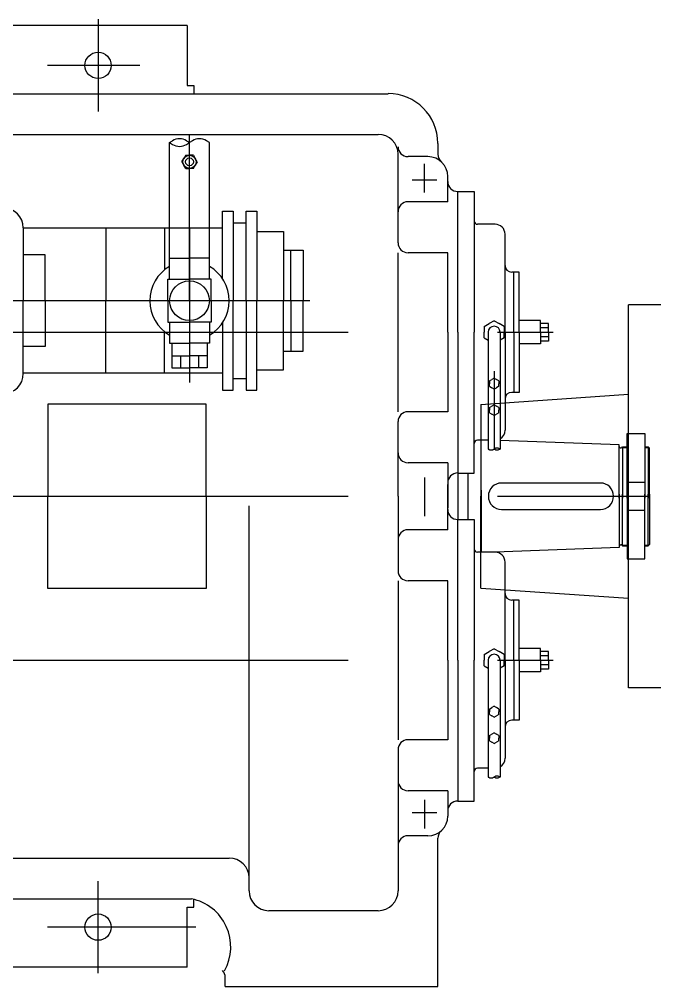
# Model space of a CAD drawing. Extents: x -550205 to -490805, y -239464 to -155364.
# Drawn here: x -528572 to -527775, y -214779 to -213566 of the extents above; entities that cross this region are included whole.
import ezdxf

# ---------------------------------------------------------------- set-up
doc = ezdxf.new("R2010")
doc.units = 0
doc.header["$LTSCALE"] = 500
doc.header["$MEASUREMENT"] = 0
for name, pattern in [('CENTER0', [18, 15, -1, 1, -1]), ('CENTER2', [1.125, 0.75, -0.125, 0.125, -0.125]), ('CONTINUOUS0', [0])]:
    doc.linetypes.add(name, pattern=pattern)
doc.layers.get('0').update_dxf_attribs({"linetype": 'CONTINUOUS', "lineweight": 20})
doc.layers.add('BASE', color=3, linetype='CONTINUOUS')

# ---------------------------------------------------------------- blocks, each defined once
blk = doc.blocks.new('00000000000000.2258899')
at = {"layer": 'BASE', "color": 7, "linetype": 'Continuous', "lineweight": 25}
for p, q in [((554310.6, -309485.2), (553648.8, -309485.2)), ((554310.6, -309485.2), (554310.6, -309560.3)), ((553657.1, -309570.7), (554562.7, -309570.7)), ((554310.6, -309560.3), (554318.9, -309560.3)), ((554318.9, -309560.3), (554318.9, -309570.7)), ((553672.5, -309621.7), (554550.3, -309621.7)), ((554288.7, -309631.9), (554292.4, -309629.6)), ((554288.7, -309777), (554288.7, -309631.9)), ((554288.7, -309631.9), (554292.4, -309634.2)), ((554309.9, -309629.6), (554313.6, -309631.9)), ((554309.9, -309634.2), (554313.6, -309631.9)), ((554317.3, -309629.6), (554313.6, -309631.9)), ((554338.5, -309631.9), (554334.8, -309629.6)), ((554338.5, -309777), (554338.5, -309631.9)), ((554625, -309632.9), (554625, -309646.6)), ((554304, -309656.1), (554306.4, -309651.9)), ((554304, -309656.1), (554306.4, -309660.2)), ((554308.8, -309647.8), (554306.4, -309651.9)), ((554308.8, -309647.8), (554313.6, -309647.8)), ((554318.4, -309647.8), (554313.6, -309647.8)), ((554318.4, -309647.8), (554320.8, -309651.9)), ((554323.2, -309656.1), (554320.8, -309651.9)), ((554323.2, -309656.1), (554320.8, -309660.2)), ((554575.2, -309757.5), (554575.2, -309646.6)), ((554612.6, -309649.5), (554587.6, -309649.5)), ((554308.8, -309664.4), (554306.4, -309660.2)), ((554308.8, -309664.4), (554313.6, -309664.4)), ((554318.4, -309664.4), (554313.6, -309664.4)), ((554318.4, -309664.4), (554320.8, -309660.2)), ((554637.5, -309706.1), (554637.5, -309674.5)), ((554649.9, -309693.1), (554670.7, -309693.1)), ((554649.9, -309869.6), (554649.9, -309693.1)), ((554649.9, -309693.1), (554649.9, -309693.1)), ((554670.7, -309693.1), (554670.7, -309869.6)), ((554637.5, -309706.1), (554587.6, -309706.1)), ((554354.9, -309718.1), (554368.2, -309718.1)), ((554354.9, -309802.4), (554354.9, -309718.1)), ((554368.2, -309718.1), (554368.2, -309830.2)), ((554384.8, -309830.2), (554384.8, -309718.1)), ((554384.8, -309718.1), (554398.1, -309718.1)), ((554398.1, -309718.1), (554398.1, -309830.2)), ((554105.2, -309738.8), (554105.2, -309830.2)), ((554354.9, -309739.2), (554105.2, -309739.2)), ((554208.6, -309739.2), (554208.6, -309830.2)), ((554282.4, -309739.2), (554282.4, -309791.3)), ((554368.2, -309732.7), (554384.8, -309732.7)), ((554696.8, -309734.3), (554674.8, -309734.3)), ((554398.1, -309743.4), (554431.4, -309743.4)), ((554431.4, -309743.4), (554431.4, -309830.2)), ((554709.3, -309869.6), (554709.3, -309746.8)), ((554132.6, -309772.7), (554105.2, -309772.7)), ((554132.6, -309830.2), (554132.6, -309772.7)), ((554288.7, -309803.2), (554288.7, -309777)), ((554288.7, -309777), (554313.6, -309777)), ((554338.5, -309777), (554313.6, -309777)), ((554338.5, -309803.2), (554338.5, -309777)), ((554431.4, -309766.9), (554456.3, -309766.9)), ((554440.7, -309830.2), (554440.7, -309766.9)), ((554456.3, -309766.9), (554456.3, -309830.2)), ((554575.2, -309969.3), (554575.2, -309770)), ((554637.5, -309770), (554587.6, -309770)), ((554637.5, -309869.6), (554637.5, -309770)), ((554727.2, -309794.3), (554717.6, -309794.3)), ((554720.5, -309869.6), (554720.5, -309794.3)), ((554727.2, -309869.6), (554727.2, -309794.3)), ((554286.6, -309830.2), (554286.6, -309803.2)), ((554286.6, -309803.2), (554313.6, -309803.2)), ((554340.6, -309803.2), (554313.6, -309803.2)), ((554340.6, -309830.2), (554340.6, -309803.2)), ((554105.2, -309921.5), (554105.2, -309830.2)), ((554132.6, -309830.2), (554132.6, -309887.7)), ((554208.6, -309921.1), (554208.6, -309830.2)), ((554286.6, -309830.2), (554286.6, -309857.2)), ((554340.6, -309830.2), (554340.6, -309857.2)), ((554368.2, -309942.3), (554368.2, -309830.2)), ((554384.8, -309830.2), (554384.8, -309942.3)), ((554398.1, -309942.3), (554398.1, -309830.2)), ((554431.4, -309916.9), (554431.4, -309830.2)), ((554440.7, -309830.2), (554440.7, -309893.4)), ((554456.3, -309893.4), (554456.3, -309830.2)), ((554286.6, -309857.2), (554313.6, -309857.2)), ((554288.7, -309857.2), (554288.7, -309883.3)), ((554340.6, -309857.2), (554313.6, -309857.2)), ((554338.5, -309857.2), (554338.5, -309883.3)), ((554354.9, -309858), (554354.9, -309942.3)), ((554683.1, -309862.4), (554689.4, -309858.8)), ((554683.1, -309862.4), (554683.1, -309869.6)), ((554695.6, -309855.2), (554689.4, -309858.8)), ((554695.6, -309855.2), (554701.8, -309858.8)), ((554708.1, -309862.4), (554701.8, -309858.8)), ((554708.1, -309862.4), (554708.1, -309869.6)), ((554753.7, -309855), (554727.2, -309855)), ((554753.7, -309869.6), (554753.7, -309855)), ((554763.7, -309858.5), (554753.7, -309858.5)), ((554763.7, -309869.6), (554763.7, -309858.5)), ((554282.4, -309921.1), (554282.4, -309869.1)), ((554637.5, -309869.6), (554637.5, -309969.3)), ((554649.9, -309869.6), (554649.9, -310046.1)), ((554670.7, -310046.1), (554670.7, -309869.6)), ((554683.1, -309876.8), (554683.1, -309869.6)), ((554688.1, -309869.6), (554688.1, -310016)), ((554703.1, -309869.6), (554703.1, -310016)), ((554708.1, -309876.8), (554708.1, -309869.6)), ((554709.3, -309869.6), (554709.3, -309992.5)), ((554720.5, -309869.6), (554720.5, -309945)), ((554727.2, -309869.6), (554727.2, -309945)), ((554763.7, -309864.1), (554753.7, -309864.1)), ((554753.7, -309869.6), (554753.7, -309884.2)), ((554763.7, -309869.6), (554763.7, -309880.7)), ((554288.7, -309883.3), (554313.6, -309883.3)), ((554291.3, -309883.3), (554291.3, -309899.4)), ((554338.5, -309883.3), (554313.6, -309883.3)), ((554335.9, -309883.3), (554335.9, -309899.4)), ((554683.1, -309876.8), (554688.1, -309879.7)), ((554708.1, -309876.8), (554703.1, -309879.7)), ((554753.7, -309884.2), (554727.2, -309884.2)), ((554763.7, -309875.2), (554753.7, -309875.2)), ((554763.7, -309880.7), (554753.7, -309880.7)), ((554132.6, -309887.7), (554105.2, -309887.7)), ((554431.4, -309893.4), (554456.3, -309893.4)), ((554291.3, -309899.4), (554313.6, -309899.4)), ((554291.3, -309899.4), (554291.3, -309914.4)), ((554302.4, -309899.4), (554302.4, -309914.4)), ((554335.9, -309899.4), (554313.6, -309899.4)), ((554324.7, -309899.4), (554324.7, -309914.4)), ((554335.9, -309899.4), (554335.9, -309914.4)), ((554354.9, -309921.1), (554105.2, -309921.1)), ((554291.3, -309914.4), (554313.6, -309914.4)), ((554335.9, -309914.4), (554313.6, -309914.4)), ((554398.1, -309916.9), (554431.4, -309916.9)), ((554368.2, -309927.7), (554384.8, -309927.7)), ((554689.8, -309930.7), (554692.7, -309929)), ((554689.8, -309930.7), (554689.8, -309934.1)), ((554689.8, -309937.4), (554689.8, -309934.1)), ((554695.6, -309927.4), (554692.7, -309929)), ((554695.6, -309927.4), (554698.5, -309929)), ((554701.4, -309930.7), (554698.5, -309929)), ((554701.4, -309930.7), (554701.4, -309934.1)), ((554701.4, -309937.4), (554701.4, -309934.1)), ((554354.9, -309942.3), (554368.2, -309942.3)), ((554384.8, -309942.3), (554398.1, -309942.3)), ((554689.8, -309937.4), (554692.7, -309939.1)), ((554695.6, -309940.8), (554692.7, -309939.1)), ((554695.6, -309940.8), (554698.5, -309939.1)), ((554701.4, -309937.4), (554698.5, -309939.1)), ((554727.2, -309945), (554717.6, -309945)), ((554135.9, -309959.7), (554135.9, -310075.2)), ((554334.4, -309959.7), (554135.9, -309959.7)), ((554334.4, -310075.2), (554334.4, -309959.7)), ((554637.5, -309969.3), (554587.6, -309969.3)), ((554689.8, -309963.9), (554692.7, -309962.3)), ((554689.8, -309963.9), (554689.8, -309967.3)), ((554689.8, -309970.7), (554689.8, -309967.3)), ((554689.8, -309970.7), (554692.7, -309972.3)), ((554695.6, -309960.6), (554692.7, -309962.3)), ((554695.6, -309960.6), (554698.5, -309962.3)), ((554701.4, -309963.9), (554698.5, -309962.3)), ((554701.4, -309970.7), (554698.5, -309972.3)), ((554701.4, -309963.9), (554701.4, -309967.3)), ((554701.4, -309970.7), (554701.4, -309967.3)), ((554575.2, -310075.2), (554575.2, -309981.7)), ((554695.6, -309974), (554692.7, -309972.3)), ((554695.6, -309974), (554698.5, -309972.3)), ((554688.1, -310004.9), (554674.8, -310004.9)), ((554679.4, -310082.9), (554679.4, -310004.9)), ((554852.4, -310010.9), (554703.1, -310005.2)), ((554862.5, -310077.7), (554862.5, -309996.5)), ((554862.5, -309996.5), (554884.6, -309996.5)), ((554884.6, -309996.5), (554884.6, -310077.7)), ((554688.1, -310016), (554688.9, -310016.4)), ((554694.9, -310016.4), (554695.6, -310016)), ((554696.3, -310015.6), (554695.6, -310016)), ((554696.3, -310016.4), (554695.6, -310016)), ((554703.1, -310016), (554702.3, -310015.6)), ((554703.1, -310016), (554702.3, -310016.4)), ((554852.4, -310077.7), (554852.4, -310010.9)), ((554853.7, -310014.3), (554854.9, -310014.3)), ((554855.7, -310014.3), (554856.4, -310013.1)), ((554856.4, -310013.1), (554856.4, -310077.7)), ((554856.4, -310013.1), (554862.5, -310013.1)), ((554856.4, -310014), (554862.5, -310014)), ((554884.6, -310013.1), (554888.7, -310013.1)), ((554884.6, -310014), (554889.6, -310014)), ((554888.7, -310013.1), (554888.7, -310077.7)), ((554888.7, -310013.1), (554890.4, -310014.8)), ((554890.4, -310077.7), (554890.4, -310014.8)), ((554637.5, -310033.1), (554587.6, -310033.1)), ((554637.5, -310033.1), (554637.5, -310089.7)), ((554649.9, -310046.1), (554649.9, -310104.2)), ((554649.9, -310046.1), (554670.7, -310046.1)), ((554649.9, -310046.1), (554649.9, -310046.1)), ((554663.2, -310104.2), (554663.2, -310046.1)), ((554637.5, -310117.2), (554637.5, -310060.6)), ((554679.4, -310067.4), (554679.4, -310145.4)), ((554704.9, -310058.5), (554828.8, -310058.5)), ((554862.5, -310057.5), (554884.6, -310057.5)), ((554135.9, -310190.6), (554135.9, -310075.2)), ((554334.4, -310075.2), (554334.4, -310190.6)), ((554575.2, -310075.2), (554575.2, -310168.6)), ((554852.4, -310072.6), (554852.4, -310139.4)), ((554856.4, -310137.2), (554856.4, -310072.6)), ((554862.5, -310072.6), (554862.5, -310153.8)), ((554884.6, -310153.8), (554884.6, -310072.6)), ((554888.7, -310137.2), (554888.7, -310072.6)), ((554890.4, -310072.6), (554890.4, -310135.6)), ((554388.3, -310569.7), (554388.3, -310087)), ((554705, -310091.8), (554828.8, -310091.8)), ((554862.5, -310092.8), (554884.6, -310092.8)), ((554649.9, -310104.2), (554670.7, -310104.2)), ((554649.9, -310104.2), (554649.9, -310104.2)), ((554649.9, -310280.7), (554649.9, -310104.2)), ((554670.7, -310104.2), (554670.7, -310280.7)), ((554637.5, -310117.2), (554587.6, -310117.2)), ((554852.4, -310139.4), (554696.8, -310145.4)), ((554853.7, -310136), (554854.9, -310136)), ((554855.7, -310136), (554856.4, -310137.2)), ((554856.4, -310136.3), (554862.5, -310136.3)), ((554856.4, -310137.2), (554862.5, -310137.2)), ((554884.6, -310136.3), (554889.6, -310136.3)), ((554884.6, -310137.2), (554888.7, -310137.2)), ((554888.7, -310137.2), (554890.4, -310135.6)), ((554696.8, -310145.4), (554674.8, -310145.4)), ((554709.3, -310280.7), (554709.3, -310157.8)), ((554862.5, -310153.8), (554884.6, -310153.8)), ((554575.2, -310181), (554575.2, -310380.3)), ((554637.5, -310181), (554587.6, -310181)), ((554637.5, -310280.7), (554637.5, -310181)), ((554334.4, -310190.6), (554135.9, -310190.6)), ((554727.2, -310205.4), (554717.6, -310205.4)), ((554720.5, -310280.7), (554720.5, -310205.4)), ((554727.2, -310280.7), (554727.2, -310205.4)), ((554683.1, -310273.5), (554689.4, -310269.9)), ((554683.1, -310273.5), (554683.1, -310280.7)), ((554695.6, -310266.3), (554689.4, -310269.9)), ((554695.6, -310266.3), (554701.8, -310269.9)), ((554708.1, -310273.5), (554701.8, -310269.9)), ((554708.1, -310273.5), (554708.1, -310280.7)), ((554753.7, -310266.1), (554727.2, -310266.1)), ((554753.7, -310280.7), (554753.7, -310266.1)), ((554763.7, -310269.6), (554753.7, -310269.6)), ((554763.7, -310280.7), (554763.7, -310269.6)), ((554637.5, -310280.7), (554637.5, -310380.3)), ((554649.9, -310280.7), (554649.9, -310457.2)), ((554670.7, -310457.2), (554670.7, -310280.7)), ((554683.1, -310287.9), (554683.1, -310280.7)), ((554688.1, -310280.7), (554688.1, -310427.1)), ((554703.1, -310280.7), (554703.1, -310427.1)), ((554708.1, -310287.9), (554708.1, -310280.7)), ((554709.3, -310280.7), (554709.3, -310403.5)), ((554720.5, -310280.7), (554720.5, -310356)), ((554727.2, -310280.7), (554727.2, -310356)), ((554763.7, -310275.1), (554753.7, -310275.1)), ((554753.7, -310280.7), (554753.7, -310295.3)), ((554763.7, -310286.3), (554753.7, -310286.3)), ((554763.7, -310280.7), (554763.7, -310291.8)), ((554683.1, -310287.9), (554688.1, -310290.8)), ((554708.1, -310287.9), (554703.1, -310290.8)), ((554753.7, -310295.3), (554727.2, -310295.3)), ((554763.7, -310291.8), (554753.7, -310291.8)), ((554689.8, -310341.8), (554692.7, -310340.1)), ((554689.8, -310341.8), (554689.8, -310345.2)), ((554689.8, -310348.5), (554689.8, -310345.2)), ((554695.6, -310338.4), (554692.7, -310340.1)), ((554695.6, -310338.4), (554698.5, -310340.1)), ((554701.4, -310341.8), (554698.5, -310340.1)), ((554701.4, -310341.8), (554701.4, -310345.2)), ((554701.4, -310348.5), (554701.4, -310345.2)), ((554689.8, -310348.5), (554692.7, -310350.2)), ((554695.6, -310351.9), (554692.7, -310350.2)), ((554695.6, -310351.9), (554698.5, -310350.2)), ((554701.4, -310348.5), (554698.5, -310350.2)), ((554727.2, -310356), (554717.6, -310356)), ((554695.6, -310371.7), (554692.7, -310373.3)), ((554695.6, -310371.7), (554698.5, -310373.3)), ((554637.5, -310380.3), (554587.6, -310380.3)), ((554689.8, -310375), (554692.7, -310373.3)), ((554689.8, -310375), (554689.8, -310378.4)), ((554689.8, -310381.7), (554689.8, -310378.4)), ((554689.8, -310381.7), (554692.7, -310383.4)), ((554695.6, -310385.1), (554692.7, -310383.4)), ((554695.6, -310385.1), (554698.5, -310383.4)), ((554701.4, -310375), (554698.5, -310373.3)), ((554701.4, -310381.7), (554698.5, -310383.4)), ((554701.4, -310375), (554701.4, -310378.4)), ((554701.4, -310381.7), (554701.4, -310378.4)), ((554575.2, -310392.8), (554575.2, -310569.7)), ((554688.1, -310416), (554674.8, -310416)), ((554688.1, -310427.1), (554688.9, -310427.4)), ((554694.9, -310427.4), (554695.6, -310427.1)), ((554696.3, -310426.7), (554695.6, -310427.1)), ((554696.3, -310427.4), (554695.6, -310427.1)), ((554703.1, -310427.1), (554702.3, -310426.7)), ((554703.1, -310427.1), (554702.3, -310427.4)), ((554637.5, -310444.2), (554587.6, -310444.2)), ((554637.5, -310444.2), (554637.5, -310475.9)), ((554649.9, -310457.2), (554670.7, -310457.2)), ((554649.9, -310457.2), (554649.9, -310457.2)), ((554612.6, -310500.8), (554587.6, -310500.8)), ((554625, -310689.7), (554625, -310503.7)), ((553733.1, -310528.6), (554363.4, -310528.6)), ((553925.3, -310579.7), (554202, -310579.7)), ((554109.7, -310579.7), (554316.1, -310579.7)), ((554318.9, -310590), (554318.9, -310579.7)), ((554310.6, -310665.2), (554310.6, -310590)), ((554310.6, -310590), (554318.9, -310590)), ((554550.3, -310594.6), (554413.2, -310594.6)), ((554310.6, -310665.2), (553696.6, -310665.2)), ((554358.4, -310689.7), (554358.4, -310678.2)), ((554358.4, -310689.7), (554625, -310689.7))]:
    blk.add_line(p, q, dxfattribs=at)
at = {"layer": 'BASE', "color": 5, "linetype": 'CENTER2', "ltscale": 3}
for p, q in [((554198.9, -309477.4), (554198.9, -309592.9)), ((554251.1, -309535.2), (554135.7, -309535.2)), ((554313.6, -309830.2), (554313.6, -309621.7)), ((554608.4, -309694.7), (554608.4, -309658.7)), ((554593, -309678.6), (554623.7, -309678.6)), ((554464.7, -309830.2), (553675.9, -309830.2)), ((553387.4, -309869.6), (554727.2, -309869.6)), ((554727.2, -309869.6), (554769.7, -309869.6)), ((554608.4, -310051.8), (554608.4, -310100.3)), ((553387.4, -310075.2), (555362, -310075.2)), ((553387.4, -310280.7), (554727.2, -310280.7)), ((554727.2, -310280.7), (554769.7, -310280.7)), ((554608.4, -310455.6), (554608.4, -310491.6)), ((554593, -310471.7), (554623.7, -310471.7)), ((554198.9, -310672.9), (554198.9, -310557.4)), ((554251.1, -310615.2), (554135.7, -310615.2)), ((554321.6, -310615.2), (554206.2, -310615.2))]:
    blk.add_line(p, q, dxfattribs=at)
at = {"layer": 'BASE', "color": 7, "linetype": 'CENTER0', "lineweight": 25}
for p, q in [((554313.6, -309738.8), (554313.6, -309921.5)), ((554313.6, -309830.2), (554313.6, -309932.8)), ((554695.6, -309918.6), (554695.6, -310016))]:
    blk.add_line(p, q, dxfattribs=at)
at = {"layer": 'BASE', "color": 7, "linetype": 'Continuous', "lineweight": 30}
for p, q in [((554914, -309835.2), (554864, -309835.2)), ((554864, -310315.2), (554864, -309835.2)), ((554679, -309960.2), (554864, -309947.3)), ((554679, -309960.2), (554679, -310075.2)), ((554679, -310190.2), (554679, -310075.2)), ((554679, -310190.2), (554864, -310203)), ((554914, -310315.2), (554864, -310315.2))]:
    blk.add_line(p, q, dxfattribs=at)
at = {"layer": 'BASE', "color": 7, "linetype": 'Continuous', "lineweight": 25}
for centre, radius in [((554198.9, -309535.2), 16.5), ((554313.6, -309656.1), 8.3), ((554313.6, -309656.1), 4.98), ((554313.6, -309830.2), 24.9), ((554198.9, -310615.2), 16.5)]:
    blk.add_circle(centre, radius, dxfattribs=at)
for centre, radius, start, end in [((554562.7, -309632.9), 62.3, 0, 90), ((554301.1, -309643.7), 16.6, 58.2498, 121.75), ((554326, -309643.7), 16.6, 58.2498, 121.75), ((554550.3, -309646.6), 24.9, 0, 90), ((554301.1, -309620.1), 16.6, 238.25, 301.75), ((554587.6, -309637.1), 12.5, 180, 270), ((554612.6, -309674.5), 24.9, 0, 90), ((554637.5, -309646.6), 12.5, 180, 228.189), ((554649.9, -309680.7), 12.5, 180, 270), ((554080.3, -309738.8), 24.9, 0, 90), ((554587.6, -309718.6), 12.5, 90, 180), ((554674.8, -309730.2), 4.15, 180, 270), ((554696.8, -309746.8), 12.5, 0, 90), ((554587.6, -309757.5), 12.5, 180, 270), ((554313.6, -309830.2), 49.8, 120.002, 239.998), ((554313.6, -309830.2), 49.8, 299.998, 60.0018), ((554717.6, -309786), 8.3, 180, 270), ((554695.6, -309869.6), 7.47, 0, 180), ((554080.3, -309921.5), 24.9, 270, 0), ((554717.6, -309953.3), 8.3, 90, 180), ((554587.6, -309981.7), 12.5, 90, 180), ((554696.8, -309992.5), 12.5, 300, 0), ((554674.8, -310009.1), 4.15, 90, 180), ((554691.9, -310010.4), 6.64, 243.156, 296.847), ((554699.3, -310021.5), 6.64, 63.1558, 116.847), ((554699.3, -310010.4), 6.64, 243.153, 296.844), ((554853.7, -310013), 1.33, 180, 270), ((554854.9, -310013), 1.33, 270, 329.999), ((554587.6, -310020.7), 12.5, 180, 270), ((554649.9, -310058.5), 12.5, 90, 180), ((554705, -310075.2), 16.6, 90, 270), ((554828.8, -310075.2), 16.6, 270, 90), ((554649.9, -310091.8), 12.5, 180, 270), ((554587.6, -310129.7), 12.5, 90, 180), ((554674.8, -310141.2), 4.15, 180, 270), ((554853.7, -310137.3), 1.33, 90, 180), ((554854.9, -310137.3), 1.33, 30.001, 90), ((554696.8, -310157.8), 12.5, 0, 90), ((554587.6, -310168.6), 12.5, 180, 270), ((554717.6, -310197), 8.3, 180, 270), ((554695.6, -310280.7), 7.47, 0, 180), ((554717.6, -310364.3), 8.3, 90, 180), ((554587.6, -310392.8), 12.5, 90, 180), ((554696.8, -310403.5), 12.5, 300, 0), ((554674.8, -310420.2), 4.15, 90, 180), ((554587.6, -310431.7), 12.5, 180, 270), ((554691.9, -310421.5), 6.64, 243.156, 296.847), ((554699.3, -310432.6), 6.64, 63.1558, 116.847), ((554699.3, -310421.5), 6.64, 243.153, 296.844), ((554649.9, -310469.6), 12.5, 90, 180), ((554612.6, -310475.9), 24.9, 270, 0), ((554587.6, -310513.2), 12.5, 90, 180), ((554637.5, -310503.7), 12.5, 131.81, 180), ((554363.4, -310553.5), 24.9, 0, 90), ((554413.2, -310569.7), 24.9, 180, 270), ((554550.3, -310569.7), 24.9, 270, 0), ((554303.9, -310639.9), 61.4, 330.8831, 78.5534), ((554346, -310678.2), 12.5, 0, 42.8332)]:
    blk.add_arc(centre, radius, start, end, dxfattribs=at)
blk = doc.blocks.new('A$C793471EF')
at = {"color": 1, "linetype": 'CONTINUOUS0', "lineweight": 25}
blk.add_blockref('00000000000000.2258899', (-562999.3, 312574.9), dxfattribs=at)

msp = doc.modelspace()

# ---------------------------------------------------------------- block references
at = {"lineweight": 20, "ltscale": 25}
msp.add_blockref('A$C793471EF', (-519673.1, -216663.8), dxfattribs=at)

doc.saveas('drawing.dxf')
